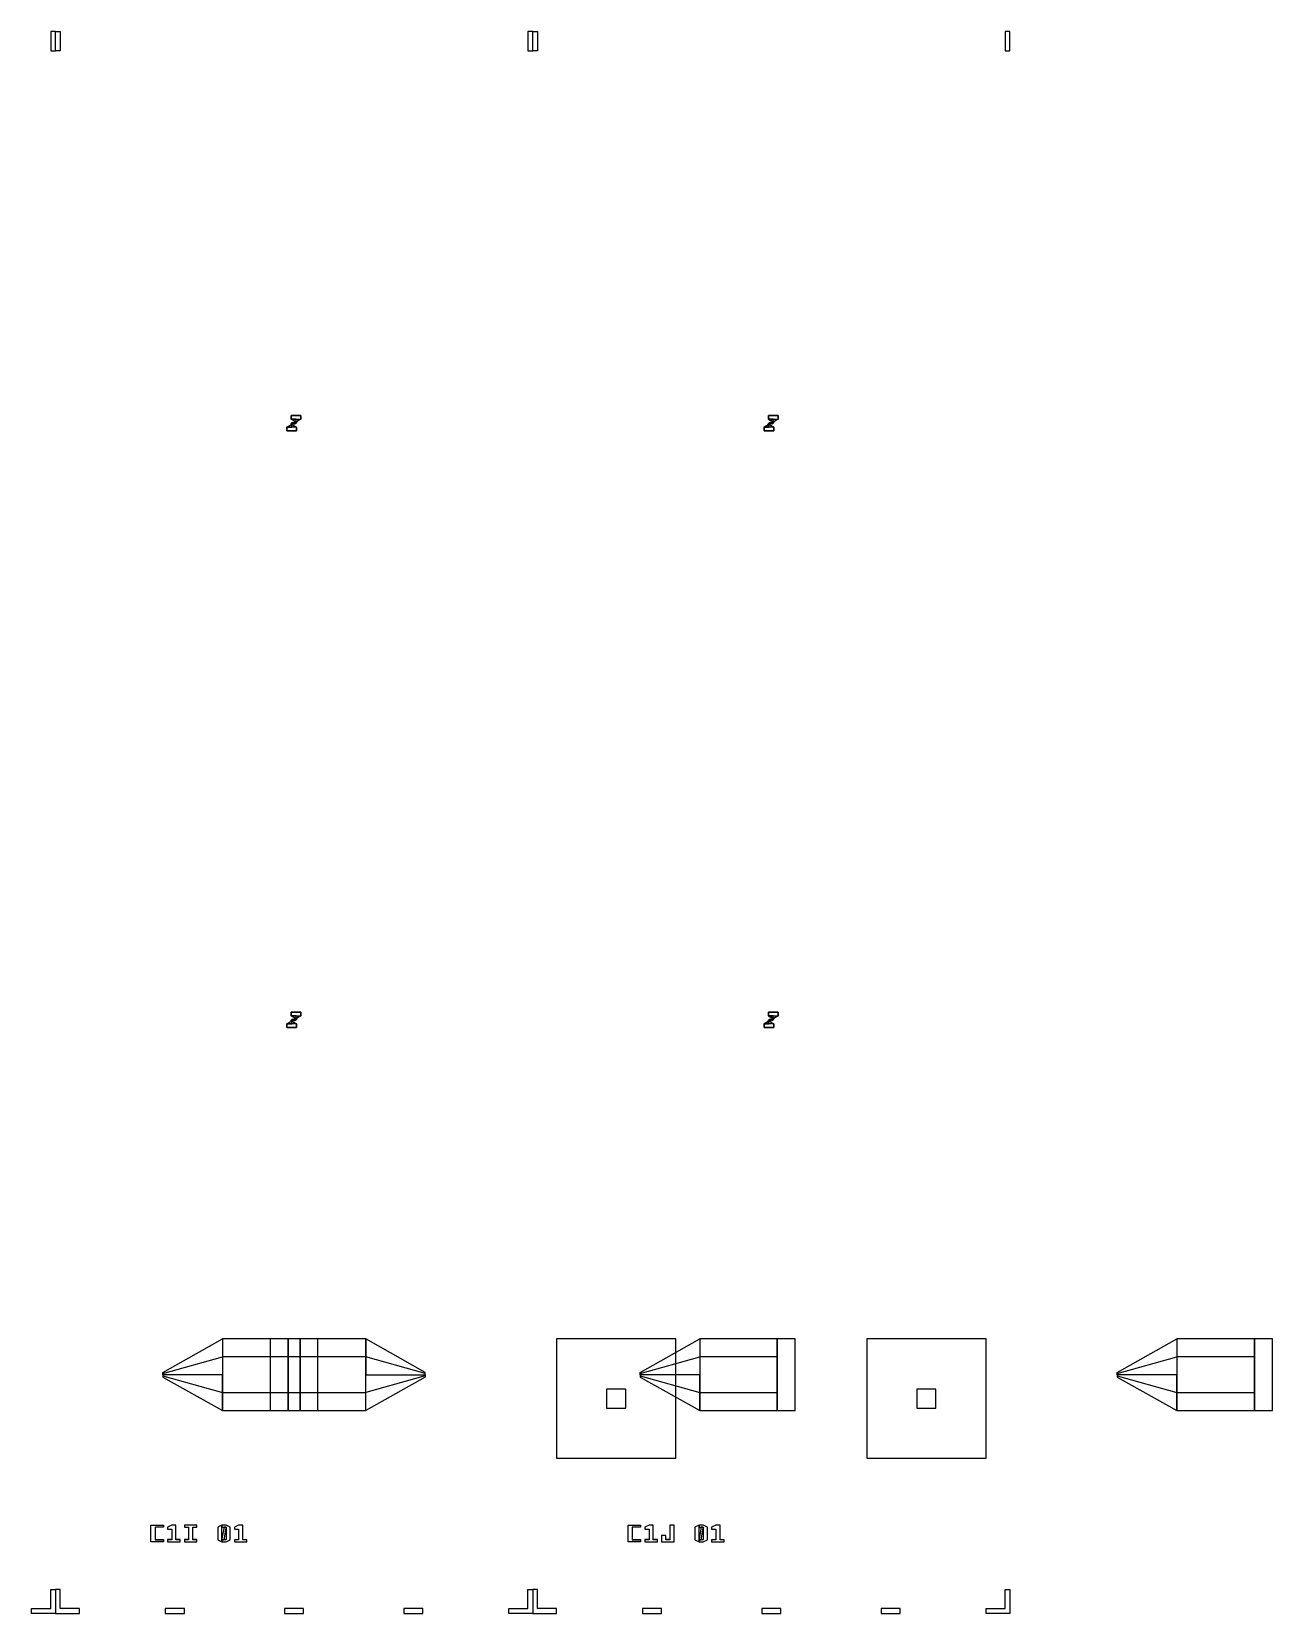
# Model space of a CAD drawing. Extents: x -19750 to 3750, y -13175 to 15275.
# Drawn here: x -2100 to 3100, y -13175 to -6548 of the extents above; entities that cross this region are included whole.
import ezdxf

# ---------------------------------------------------------------- set-up
doc = ezdxf.new("R2010")
doc.units = 0
doc.layers.add('GAP', color=1, linetype='continuous')
doc.layers.add('PIN', color=3, linetype='continuous')

# ---------------------------------------------------------------- blocks, each defined once
blk = doc.blocks.new('C1H')
at = {"layer": 'GAP'}
for points in [[(1800, 6347.5), (1800, 6427.5), (1780, 6427.5), (1780, 6347.5), (1800, 6347.5)], [(1800, -200), (1700, -200), (1700, -180), (1780, -180), (1780, -100), (1800, -100), (1800, -200)]]:
    blk.add_lwpolyline(points, dxfattribs=at)
blk = doc.blocks.new('C1HGAP')
for points in [[(2500, 800), (2250, 800), (2250, 809.8), (2500, 950), (2500, 800)], [(2500, 800), (2250, 800), (2250, 809.8), (2500, 950), (2500, 800)], [(2825, 950), (2500, 950), (2500, 650), (2825, 650), (2825, 950)], [(2825, 950), (2500, 950), (2500, 650), (2825, 650), (2825, 950)], [(2900, 950), (2825, 950), (2825, 650), (2900, 650), (2900, 950)], [(2900, 950), (2825, 950), (2825, 650), (2900, 650), (2900, 950)], [(2500, 800), (2250, 800), (2250, 790.2), (2500, 650), (2500, 800)], [(2500, 800), (2250, 800), (2250, 790.2), (2500, 650), (2500, 800)]]:
    blk.add_lwpolyline(points)
blk = doc.blocks.new('C1HPIN')
for points in [[(2500, 800), (2250, 800), (2250, 805), (2500, 875), (2500, 800)], [(2500, 800), (2250, 800), (2250, 805), (2500, 875), (2500, 800)], [(2825, 875), (2500, 875), (2500, 725), (2825, 725), (2825, 875)], [(2825, 875), (2500, 875), (2500, 725), (2825, 725), (2825, 875)], [(2500, 800), (2250, 800), (2250, 795), (2500, 725), (2500, 800)], [(2500, 800), (2250, 800), (2250, 795), (2500, 725), (2500, 800)]]:
    blk.add_lwpolyline(points)
blk = doc.blocks.new('C1I')
at = {"layer": 'GAP'}
for points in [[(-200, 6347.5), (-200, 6427.5), (-180, 6427.5), (-180, 6347.5), (-200, 6347.5)], [(1800, 6347.5), (1800, 6427.5), (1780, 6427.5), (1780, 6347.5), (1800, 6347.5)], [(-200, -200), (-100, -200), (-100, -180), (-180, -180), (-180, -100), (-200, -100), (-200, -200)], [(1800, -200), (1700, -200), (1700, -180), (1780, -180), (1780, -100), (1800, -100), (1800, -200)], [(260, -200), (340, -200), (340, -180), (260, -180), (260, -200)], [(760, -200), (840, -200), (840, -180), (760, -180), (760, -200)], [(1260, -200), (1340, -200), (1340, -180), (1260, -180), (1260, -200)]]:
    blk.add_lwpolyline(points, dxfattribs=at)
blk = doc.blocks.new('C1IGAP')
for points in [[(770, 4770), (787.5, 4780), (787.3, 4780), (769.8, 4770), (770, 4770)], [(787.3, 4782), (788.3, 4785.9), (791.1, 4788.7), (795, 4789.7), (795, 4789.5), (791.2, 4788.5), (788.5, 4785.8), (787.5, 4782), (787.3, 4782)], [(787.5, 4780), (787.5, 4782), (787.3, 4782), (787.3, 4780), (787.5, 4780)], [(828.4, 4819), (828.4, 4819.2), (788, 4819.2), (788, 4819), (828.4, 4819)], [(788.2, 4804), (788.2, 4819), (788, 4819), (788, 4804), (788.2, 4804)], [(805.7, 4794), (788.2, 4804), (788, 4804), (805.5, 4794), (805.7, 4794)], [(792.5, 4782), (792.8, 4783.2), (793.8, 4784.2), (795, 4784.5), (795, 4784.3), (793.9, 4784), (793, 4783.1), (792.7, 4782), (792.5, 4782)], [(792.5, 4780), (792.5, 4782), (792.7, 4782), (792.7, 4780), (792.5, 4780)], [(810, 4770), (792.5, 4780), (792.7, 4780), (810.2, 4770), (810, 4770)], [(795, 4789.5), (797, 4789.5), (797, 4789.7), (795, 4789.7), (795, 4789.5)], [(795, 4784.5), (797, 4784.5), (797, 4784.3), (795, 4784.3), (795, 4784.5)], [(797, 4789.5), (799, 4787.2), (799, 4787.4), (797, 4789.7), (797, 4789.5)], [(797, 4784.5), (799, 4786.8), (799, 4786.6), (797, 4784.3), (797, 4784.5)], [(799, 4787.2), (801, 4787.2), (801, 4787.4), (799, 4787.4), (799, 4787.2)], [(799, 4786.8), (801, 4786.8), (801, 4786.6), (799, 4786.6), (799, 4786.8)], [(801, 4784.3), (801.2, 4784.3), (801.2, 4789.7), (801, 4789.7), (801, 4784.3)], [(801.2, 4789.5), (803.2, 4789.5), (803.2, 4789.7), (801.2, 4789.7), (801.2, 4789.5)], [(801.2, 4784.5), (803.2, 4784.5), (803.2, 4784.3), (801.2, 4784.3), (801.2, 4784.5)], [(803.2, 4784.3), (807.1, 4785.3), (809.9, 4788.1), (810.9, 4792), (810.7, 4792), (809.7, 4788.2), (807, 4785.5), (803.2, 4784.5), (803.2, 4784.3)], [(803.2, 4789.5), (804.5, 4789.8), (805.4, 4790.8), (805.7, 4792), (805.5, 4792), (805.2, 4790.9), (804.4, 4790), (803.2, 4789.7), (803.2, 4789.5)], [(805.7, 4792), (805.7, 4794), (805.5, 4794), (805.5, 4792), (805.7, 4792)], [(810.7, 4794), (828.2, 4804), (828.4, 4804), (810.9, 4794), (810.7, 4794)], [(810.7, 4792), (810.7, 4794), (810.9, 4794), (810.9, 4792), (810.7, 4792)], [(828.2, 4804), (828.2, 4819), (828.4, 4819), (828.4, 4804), (828.2, 4804)], [(770, 4755), (770, 4770), (769.8, 4770), (769.8, 4755), (770, 4755)], [(810.2, 4754.8), (810.2, 4755), (769.8, 4755), (769.8, 4754.8), (810.2, 4754.8)], [(810, 4755), (810, 4770), (810.2, 4770), (810.2, 4755), (810, 4755)], [(770, 2270), (787.5, 2280), (787.3, 2280), (769.8, 2270), (770, 2270)], [(770, 2255), (770, 2270), (769.8, 2270), (769.8, 2255), (770, 2255)], [(810.2, 2254.8), (810.2, 2255), (769.8, 2255), (769.8, 2254.8), (810.2, 2254.8)], [(787.3, 2282), (788.3, 2285.8), (791.1, 2288.7), (795, 2289.7), (795, 2289.5), (791.2, 2288.5), (788.5, 2285.8), (787.5, 2282), (787.3, 2282)], [(787.5, 2280), (787.5, 2282), (787.3, 2282), (787.3, 2280), (787.5, 2280)], [(828.4, 2319), (828.4, 2319.2), (788, 2319.2), (788, 2319), (828.4, 2319)], [(788.2, 2304), (788.2, 2319), (788, 2319), (788, 2304), (788.2, 2304)], [(805.7, 2294), (788.2, 2304), (788, 2304), (805.5, 2294), (805.7, 2294)], [(792.5, 2282), (792.8, 2283.2), (793.8, 2284.2), (795, 2284.5), (795, 2284.3), (793.9, 2284), (793, 2283.2), (792.7, 2282), (792.5, 2282)], [(792.5, 2280), (792.5, 2282), (792.7, 2282), (792.7, 2280), (792.5, 2280)], [(810, 2270), (792.5, 2280), (792.7, 2280), (810.2, 2270), (810, 2270)], [(795, 2289.5), (797, 2289.5), (797, 2289.7), (795, 2289.7), (795, 2289.5)], [(795, 2284.5), (797, 2284.5), (797, 2284.3), (795, 2284.3), (795, 2284.5)], [(797, 2289.5), (799, 2287.2), (799, 2287.4), (797, 2289.7), (797, 2289.5)], [(797, 2284.5), (799, 2286.8), (799, 2286.6), (797, 2284.3), (797, 2284.5)], [(799, 2287.2), (801, 2287.2), (801, 2287.4), (799, 2287.4), (799, 2287.2)], [(799, 2286.8), (801, 2286.8), (801, 2286.6), (799, 2286.6), (799, 2286.8)], [(801, 2284.3), (801.2, 2284.3), (801.2, 2289.7), (801, 2289.7), (801, 2284.3)], [(801.2, 2289.5), (803.2, 2289.5), (803.2, 2289.7), (801.2, 2289.7), (801.2, 2289.5)], [(801.2, 2284.5), (803.2, 2284.5), (803.2, 2284.3), (801.2, 2284.3), (801.2, 2284.5)], [(803.2, 2284.3), (807.1, 2285.3), (809.9, 2288.2), (810.9, 2292), (810.7, 2292), (809.7, 2288.2), (807, 2285.5), (803.2, 2284.5), (803.2, 2284.3)], [(803.2, 2289.5), (804.5, 2289.8), (805.4, 2290.8), (805.7, 2292), (805.5, 2292), (805.2, 2290.8), (804.4, 2290), (803.2, 2289.7), (803.2, 2289.5)], [(805.7, 2292), (805.7, 2294), (805.5, 2294), (805.5, 2292), (805.7, 2292)], [(810, 2255), (810, 2270), (810.2, 2270), (810.2, 2255), (810, 2255)], [(810.7, 2294), (828.2, 2304), (828.4, 2304), (810.9, 2294), (810.7, 2294)], [(810.7, 2292), (810.7, 2294), (810.9, 2294), (810.9, 2292), (810.7, 2292)], [(828.2, 2304), (828.2, 2319), (828.4, 2319), (828.4, 2304), (828.2, 2304)], [(2500, 800), (2250, 800), (2250, 809.8), (2500, 950), (2500, 800)], [(2500, 800), (2250, 800), (2250, 809.8), (2500, 950), (2500, 800)], [(2825, 950), (2500, 950), (2500, 650), (2825, 650), (2825, 950)], [(2825, 950), (2500, 950), (2500, 650), (2825, 650), (2825, 950)], [(2900, 950), (2825, 950), (2825, 650), (2900, 650), (2900, 950)], [(2900, 950), (2825, 950), (2825, 650), (2900, 650), (2900, 950)], [(2500, 800), (2250, 800), (2250, 790.2), (2500, 650), (2500, 800)], [(2500, 800), (2250, 800), (2250, 790.2), (2500, 650), (2500, 800)]]:
    blk.add_lwpolyline(points)
at = {"layer": 'GAP'}
for points in [[(200, 100), (200, 170), (252.5, 170), (252.5, 161.2), (217.5, 161.2), (217.5, 108.8), (252.5, 108.8), (252.5, 100), (200, 100), (200, 100)], [(270, 100), (322.5, 100), (322.5, 108.8), (305, 108.8), (305, 170), (287.5, 170), (270, 161.2), (270, 152.5), (287.5, 152.5), (287.5, 108.8), (270, 108.8), (270, 100), (270, 100)], [(340, 100), (392.5, 100), (392.5, 108.8), (375, 108.8), (375, 161.2), (392.5, 161.2), (392.5, 170), (340, 170), (340, 161.2), (357.5, 161.2), (357.5, 108.8), (340, 108.8), (340, 100), (340, 100)]]:
    blk.add_lwpolyline(points, dxfattribs=at)
blk = doc.blocks.new('C1IPIN')
for points in [[(790, 4770), (790, 4780), (787.5, 4780), (770, 4770), (790, 4770)], [(787.5, 4782), (788.5, 4785.8), (791.2, 4788.5), (795, 4789.5), (795, 4787), (792.5, 4786.3), (790.7, 4784.5), (790, 4782), (787.5, 4782)], [(792.5, 4780), (792.5, 4782), (787.5, 4782), (787.5, 4780), (792.5, 4780)], [(828.2, 4804), (828.2, 4819), (788.2, 4819), (788.2, 4804), (828.2, 4804)], [(808.2, 4794), (808.2, 4804), (788.2, 4804), (805.7, 4794), (808.2, 4794)], [(790, 4782), (790.7, 4784.5), (792.5, 4786.3), (795, 4787), (795, 4784.5), (793.8, 4784.2), (792.8, 4783.2), (792.5, 4782), (790, 4782)], [(790, 4770), (790, 4780), (792.5, 4780), (810, 4770), (790, 4770)], [(795, 4784.5), (797, 4784.5), (797, 4789.5), (795, 4789.5), (795, 4784.5)], [(797, 4787), (799, 4787), (799, 4787.2), (797, 4789.5), (797, 4787)], [(797, 4787), (799, 4787), (799, 4786.8), (797, 4784.5), (797, 4787)], [(799, 4786.8), (801, 4786.8), (801, 4787.2), (799, 4787.2), (799, 4786.8)], [(801.2, 4784.5), (803.2, 4784.5), (803.2, 4789.5), (801.2, 4789.5), (801.2, 4784.5)], [(803.2, 4784.5), (807, 4785.5), (809.7, 4788.2), (810.7, 4792), (808.2, 4792), (807.5, 4789.5), (805.7, 4787.7), (803.2, 4787), (803.2, 4784.5)], [(803.2, 4787), (805.7, 4787.7), (807.5, 4789.5), (808.2, 4792), (805.7, 4792), (805.4, 4790.8), (804.5, 4789.8), (803.2, 4789.5), (803.2, 4787)], [(810.7, 4792), (810.7, 4794), (805.7, 4794), (805.7, 4792), (810.7, 4792)], [(808.2, 4794), (808.2, 4804), (828.2, 4804), (810.7, 4794), (808.2, 4794)], [(810, 4755), (810, 4770), (770, 4770), (770, 4755), (810, 4755)], [(790, 2270), (790, 2280), (787.5, 2280), (770, 2270), (790, 2270)], [(810, 2255), (810, 2270), (770, 2270), (770, 2255), (810, 2255)], [(787.5, 2282), (788.5, 2285.8), (791.2, 2288.5), (795, 2289.5), (795, 2287), (792.5, 2286.3), (790.7, 2284.5), (790, 2282), (787.5, 2282)], [(792.5, 2280), (792.5, 2282), (787.5, 2282), (787.5, 2280), (792.5, 2280)], [(828.2, 2304), (828.2, 2319), (788.2, 2319), (788.2, 2304), (828.2, 2304)], [(808.2, 2294), (808.2, 2304), (788.2, 2304), (805.7, 2294), (808.2, 2294)], [(790, 2282), (790.7, 2284.5), (792.5, 2286.3), (795, 2287), (795, 2284.5), (793.8, 2284.2), (792.8, 2283.2), (792.5, 2282), (790, 2282)], [(790, 2270), (790, 2280), (792.5, 2280), (810, 2270), (790, 2270)], [(795, 2284.5), (797, 2284.5), (797, 2289.5), (795, 2289.5), (795, 2284.5)], [(797, 2287), (799, 2287), (799, 2287.2), (797, 2289.5), (797, 2287)], [(797, 2287), (799, 2287), (799, 2286.8), (797, 2284.5), (797, 2287)], [(799, 2286.8), (801, 2286.8), (801, 2287.2), (799, 2287.2), (799, 2286.8)], [(801.2, 2284.5), (803.2, 2284.5), (803.2, 2289.5), (801.2, 2289.5), (801.2, 2284.5)], [(803.2, 2284.5), (807, 2285.5), (809.7, 2288.2), (810.7, 2292), (808.2, 2292), (807.5, 2289.5), (805.7, 2287.7), (803.2, 2287), (803.2, 2284.5)], [(803.2, 2287), (805.7, 2287.7), (807.5, 2289.5), (808.2, 2292), (805.7, 2292), (805.4, 2290.8), (804.5, 2289.8), (803.2, 2289.5), (803.2, 2287)], [(810.7, 2292), (810.7, 2294), (805.7, 2294), (805.7, 2292), (810.7, 2292)], [(808.2, 2294), (808.2, 2304), (828.2, 2304), (810.7, 2294), (808.2, 2294)], [(2500, 800), (2250, 800), (2250, 805), (2500, 875), (2500, 800)], [(2500, 800), (2250, 800), (2250, 805), (2500, 875), (2500, 800)], [(2825, 875), (2500, 875), (2500, 725), (2825, 725), (2825, 875)], [(2825, 875), (2500, 875), (2500, 725), (2825, 725), (2825, 875)], [(2500, 800), (2250, 800), (2250, 795), (2500, 725), (2500, 800)], [(2500, 800), (2250, 800), (2250, 795), (2500, 725), (2500, 800)]]:
    blk.add_lwpolyline(points)
blk = doc.blocks.new('C1J')
at = {"layer": 'GAP'}
for points in [[(-200, 6347.5), (-200, 6427.5), (-180, 6427.5), (-180, 6347.5), (-200, 6347.5)], [(1800, 6347.5), (1800, 6427.5), (1780, 6427.5), (1780, 6347.5), (1800, 6347.5)], [(-200, -200), (-100, -200), (-100, -180), (-180, -180), (-180, -100), (-200, -100), (-200, -200)], [(1800, -200), (1700, -200), (1700, -180), (1780, -180), (1780, -100), (1800, -100), (1800, -200)], [(260, -200), (340, -200), (340, -180), (260, -180), (260, -200)], [(760, -200), (840, -200), (840, -180), (760, -180), (760, -200)], [(1260, -200), (1340, -200), (1340, -180), (1260, -180), (1260, -200)]]:
    blk.add_lwpolyline(points, dxfattribs=at)
blk = doc.blocks.new('C1JGAP')
for points in [[(770, 4770), (787.5, 4780), (787.3, 4780), (769.8, 4770), (770, 4770)], [(787.3, 4782), (788.3, 4785.9), (791.1, 4788.7), (795, 4789.7), (795, 4789.5), (791.2, 4788.5), (788.5, 4785.8), (787.5, 4782), (787.3, 4782)], [(787.5, 4780), (787.5, 4782), (787.3, 4782), (787.3, 4780), (787.5, 4780)], [(828.4, 4819), (828.4, 4819.2), (788, 4819.2), (788, 4819), (828.4, 4819)], [(788.2, 4804), (788.2, 4819), (788, 4819), (788, 4804), (788.2, 4804)], [(805.7, 4794), (788.2, 4804), (788, 4804), (805.5, 4794), (805.7, 4794)], [(792.5, 4782), (792.8, 4783.2), (793.8, 4784.2), (795, 4784.5), (795, 4784.3), (793.9, 4784), (793, 4783.1), (792.7, 4782), (792.5, 4782)], [(792.5, 4780), (792.5, 4782), (792.7, 4782), (792.7, 4780), (792.5, 4780)], [(810, 4770), (792.5, 4780), (792.7, 4780), (810.2, 4770), (810, 4770)], [(795, 4789.5), (797, 4789.5), (797, 4789.7), (795, 4789.7), (795, 4789.5)], [(795, 4784.5), (797, 4784.5), (797, 4784.3), (795, 4784.3), (795, 4784.5)], [(797, 4789.5), (799, 4787.2), (799, 4787.4), (797, 4789.7), (797, 4789.5)], [(797, 4784.5), (799, 4786.8), (799, 4786.6), (797, 4784.3), (797, 4784.5)], [(799, 4787.2), (801, 4787.2), (801, 4787.4), (799, 4787.4), (799, 4787.2)], [(799, 4786.8), (801, 4786.8), (801, 4786.6), (799, 4786.6), (799, 4786.8)], [(801, 4784.3), (801.2, 4784.3), (801.2, 4789.7), (801, 4789.7), (801, 4784.3)], [(801.2, 4789.5), (803.2, 4789.5), (803.2, 4789.7), (801.2, 4789.7), (801.2, 4789.5)], [(801.2, 4784.5), (803.2, 4784.5), (803.2, 4784.3), (801.2, 4784.3), (801.2, 4784.5)], [(803.2, 4784.3), (807.1, 4785.3), (809.9, 4788.1), (810.9, 4792), (810.7, 4792), (809.7, 4788.2), (807, 4785.5), (803.2, 4784.5), (803.2, 4784.3)], [(803.2, 4789.5), (804.5, 4789.8), (805.4, 4790.8), (805.7, 4792), (805.5, 4792), (805.2, 4790.9), (804.4, 4790), (803.2, 4789.7), (803.2, 4789.5)], [(805.7, 4792), (805.7, 4794), (805.5, 4794), (805.5, 4792), (805.7, 4792)], [(810.7, 4794), (828.2, 4804), (828.4, 4804), (810.9, 4794), (810.7, 4794)], [(810.7, 4792), (810.7, 4794), (810.9, 4794), (810.9, 4792), (810.7, 4792)], [(828.2, 4804), (828.2, 4819), (828.4, 4819), (828.4, 4804), (828.2, 4804)], [(770, 4755), (770, 4770), (769.8, 4770), (769.8, 4755), (770, 4755)], [(810.2, 4754.8), (810.2, 4755), (769.8, 4755), (769.8, 4754.8), (810.2, 4754.8)], [(810, 4755), (810, 4770), (810.2, 4770), (810.2, 4755), (810, 4755)], [(770, 2270), (787.5, 2280), (787.3, 2280), (769.8, 2270), (770, 2270)], [(770, 2255), (770, 2270), (769.8, 2270), (769.8, 2255), (770, 2255)], [(810.2, 2254.8), (810.2, 2255), (769.8, 2255), (769.8, 2254.8), (810.2, 2254.8)], [(787.3, 2282), (788.3, 2285.8), (791.1, 2288.7), (795, 2289.7), (795, 2289.5), (791.2, 2288.5), (788.5, 2285.8), (787.5, 2282), (787.3, 2282)], [(787.5, 2280), (787.5, 2282), (787.3, 2282), (787.3, 2280), (787.5, 2280)], [(828.4, 2319), (828.4, 2319.2), (788, 2319.2), (788, 2319), (828.4, 2319)], [(788.2, 2304), (788.2, 2319), (788, 2319), (788, 2304), (788.2, 2304)], [(805.7, 2294), (788.2, 2304), (788, 2304), (805.5, 2294), (805.7, 2294)], [(792.5, 2282), (792.8, 2283.2), (793.8, 2284.2), (795, 2284.5), (795, 2284.3), (793.9, 2284), (793, 2283.2), (792.7, 2282), (792.5, 2282)], [(792.5, 2280), (792.5, 2282), (792.7, 2282), (792.7, 2280), (792.5, 2280)], [(810, 2270), (792.5, 2280), (792.7, 2280), (810.2, 2270), (810, 2270)], [(795, 2289.5), (797, 2289.5), (797, 2289.7), (795, 2289.7), (795, 2289.5)], [(795, 2284.5), (797, 2284.5), (797, 2284.3), (795, 2284.3), (795, 2284.5)], [(797, 2289.5), (799, 2287.2), (799, 2287.4), (797, 2289.7), (797, 2289.5)], [(797, 2284.5), (799, 2286.8), (799, 2286.6), (797, 2284.3), (797, 2284.5)], [(799, 2287.2), (801, 2287.2), (801, 2287.4), (799, 2287.4), (799, 2287.2)], [(799, 2286.8), (801, 2286.8), (801, 2286.6), (799, 2286.6), (799, 2286.8)], [(801, 2284.3), (801.2, 2284.3), (801.2, 2289.7), (801, 2289.7), (801, 2284.3)], [(801.2, 2289.5), (803.2, 2289.5), (803.2, 2289.7), (801.2, 2289.7), (801.2, 2289.5)], [(801.2, 2284.5), (803.2, 2284.5), (803.2, 2284.3), (801.2, 2284.3), (801.2, 2284.5)], [(803.2, 2284.3), (807.1, 2285.3), (809.9, 2288.2), (810.9, 2292), (810.7, 2292), (809.7, 2288.2), (807, 2285.5), (803.2, 2284.5), (803.2, 2284.3)], [(803.2, 2289.5), (804.5, 2289.8), (805.4, 2290.8), (805.7, 2292), (805.5, 2292), (805.2, 2290.8), (804.4, 2290), (803.2, 2289.7), (803.2, 2289.5)], [(805.7, 2292), (805.7, 2294), (805.5, 2294), (805.5, 2292), (805.7, 2292)], [(810, 2255), (810, 2270), (810.2, 2270), (810.2, 2255), (810, 2255)], [(810.7, 2294), (828.2, 2304), (828.4, 2304), (810.9, 2294), (810.7, 2294)], [(810.7, 2292), (810.7, 2294), (810.9, 2294), (810.9, 2292), (810.7, 2292)], [(828.2, 2304), (828.2, 2319), (828.4, 2319), (828.4, 2304), (828.2, 2304)], [(-1300, 650), (-1225, 650), (-1225, 950), (-1300, 950), (-1300, 650)], [(-1300, 650), (-1225, 650), (-1225, 950), (-1300, 950), (-1300, 650)], [(-1225, 650), (-900, 650), (-900, 950), (-1225, 950), (-1225, 650)], [(-1225, 650), (-900, 650), (-900, 950), (-1225, 950), (-1225, 650)], [(-900, 800), (-650, 800), (-650, 809.8), (-900, 950), (-900, 800)], [(-900, 800), (-650, 800), (-650, 809.8), (-900, 950), (-900, 800)], [(-100, 950), (-100, 450), (400, 450), (400, 950), (-100, 950)], [(1200, 950), (1200, 450), (1700, 450), (1700, 950), (1200, 950)], [(2500, 800), (2250, 800), (2250, 809.8), (2500, 950), (2500, 800)], [(2500, 800), (2250, 800), (2250, 809.8), (2500, 950), (2500, 800)], [(2825, 950), (2500, 950), (2500, 650), (2825, 650), (2825, 950)], [(2825, 950), (2500, 950), (2500, 650), (2825, 650), (2825, 950)], [(2900, 950), (2825, 950), (2825, 650), (2900, 650), (2900, 950)], [(2900, 950), (2825, 950), (2825, 650), (2900, 650), (2900, 950)], [(-900, 800), (-650, 800), (-650, 790.2), (-900, 650), (-900, 800)], [(-900, 800), (-650, 800), (-650, 790.2), (-900, 650), (-900, 800)], [(2500, 800), (2250, 800), (2250, 790.2), (2500, 650), (2500, 800)], [(2500, 800), (2250, 800), (2250, 790.2), (2500, 650), (2500, 800)], [(110, 740), (110, 660), (190, 660), (190, 740), (110, 740)], [(1410, 740), (1410, 660), (1490, 660), (1490, 740), (1410, 740)]]:
    blk.add_lwpolyline(points)
at = {"layer": 'GAP'}
for points in [[(200, 100), (200, 170), (252.5, 170), (252.5, 161.2), (217.5, 161.2), (217.5, 108.8), (252.5, 108.8), (252.5, 100), (200, 100), (200, 100)], [(270, 100), (322.5, 100), (322.5, 108.8), (305, 108.8), (305, 170), (287.5, 170), (270, 161.2), (270, 152.5), (287.5, 152.5), (287.5, 108.8), (270, 108.8), (270, 100), (270, 100)], [(340, 100), (392.5, 100), (392.5, 170), (375, 170), (375, 108.8), (357.5, 108.8), (357.5, 126.2), (340, 126.2), (340, 100), (340, 100)]]:
    blk.add_lwpolyline(points, dxfattribs=at)
blk = doc.blocks.new('C1JPIN')
for points in [[(790, 4770), (790, 4780), (787.5, 4780), (770, 4770), (790, 4770)], [(787.5, 4782), (788.5, 4785.8), (791.2, 4788.5), (795, 4789.5), (795, 4787), (792.5, 4786.3), (790.7, 4784.5), (790, 4782), (787.5, 4782)], [(792.5, 4780), (792.5, 4782), (787.5, 4782), (787.5, 4780), (792.5, 4780)], [(828.2, 4804), (828.2, 4819), (788.2, 4819), (788.2, 4804), (828.2, 4804)], [(808.2, 4794), (808.2, 4804), (788.2, 4804), (805.7, 4794), (808.2, 4794)], [(790, 4782), (790.7, 4784.5), (792.5, 4786.3), (795, 4787), (795, 4784.5), (793.8, 4784.2), (792.8, 4783.2), (792.5, 4782), (790, 4782)], [(790, 4770), (790, 4780), (792.5, 4780), (810, 4770), (790, 4770)], [(795, 4784.5), (797, 4784.5), (797, 4789.5), (795, 4789.5), (795, 4784.5)], [(797, 4787), (799, 4787), (799, 4787.2), (797, 4789.5), (797, 4787)], [(797, 4787), (799, 4787), (799, 4786.8), (797, 4784.5), (797, 4787)], [(799, 4786.8), (801, 4786.8), (801, 4787.2), (799, 4787.2), (799, 4786.8)], [(801.2, 4784.5), (803.2, 4784.5), (803.2, 4789.5), (801.2, 4789.5), (801.2, 4784.5)], [(803.2, 4784.5), (807, 4785.5), (809.7, 4788.2), (810.7, 4792), (808.2, 4792), (807.5, 4789.5), (805.7, 4787.7), (803.2, 4787), (803.2, 4784.5)], [(803.2, 4787), (805.7, 4787.7), (807.5, 4789.5), (808.2, 4792), (805.7, 4792), (805.4, 4790.8), (804.5, 4789.8), (803.2, 4789.5), (803.2, 4787)], [(810.7, 4792), (810.7, 4794), (805.7, 4794), (805.7, 4792), (810.7, 4792)], [(808.2, 4794), (808.2, 4804), (828.2, 4804), (810.7, 4794), (808.2, 4794)], [(810, 4755), (810, 4770), (770, 4770), (770, 4755), (810, 4755)], [(790, 2270), (790, 2280), (787.5, 2280), (770, 2270), (790, 2270)], [(810, 2255), (810, 2270), (770, 2270), (770, 2255), (810, 2255)], [(787.5, 2282), (788.5, 2285.8), (791.2, 2288.5), (795, 2289.5), (795, 2287), (792.5, 2286.3), (790.7, 2284.5), (790, 2282), (787.5, 2282)], [(792.5, 2280), (792.5, 2282), (787.5, 2282), (787.5, 2280), (792.5, 2280)], [(828.2, 2304), (828.2, 2319), (788.2, 2319), (788.2, 2304), (828.2, 2304)], [(808.2, 2294), (808.2, 2304), (788.2, 2304), (805.7, 2294), (808.2, 2294)], [(790, 2282), (790.7, 2284.5), (792.5, 2286.3), (795, 2287), (795, 2284.5), (793.8, 2284.2), (792.8, 2283.2), (792.5, 2282), (790, 2282)], [(790, 2270), (790, 2280), (792.5, 2280), (810, 2270), (790, 2270)], [(795, 2284.5), (797, 2284.5), (797, 2289.5), (795, 2289.5), (795, 2284.5)], [(797, 2287), (799, 2287), (799, 2287.2), (797, 2289.5), (797, 2287)], [(797, 2287), (799, 2287), (799, 2286.8), (797, 2284.5), (797, 2287)], [(799, 2286.8), (801, 2286.8), (801, 2287.2), (799, 2287.2), (799, 2286.8)], [(801.2, 2284.5), (803.2, 2284.5), (803.2, 2289.5), (801.2, 2289.5), (801.2, 2284.5)], [(803.2, 2284.5), (807, 2285.5), (809.7, 2288.2), (810.7, 2292), (808.2, 2292), (807.5, 2289.5), (805.7, 2287.7), (803.2, 2287), (803.2, 2284.5)], [(803.2, 2287), (805.7, 2287.7), (807.5, 2289.5), (808.2, 2292), (805.7, 2292), (805.4, 2290.8), (804.5, 2289.8), (803.2, 2289.5), (803.2, 2287)], [(810.7, 2292), (810.7, 2294), (805.7, 2294), (805.7, 2292), (810.7, 2292)], [(808.2, 2294), (808.2, 2304), (828.2, 2304), (810.7, 2294), (808.2, 2294)], [(-1225, 725), (-900, 725), (-900, 875), (-1225, 875), (-1225, 725)], [(-1225, 725), (-900, 725), (-900, 875), (-1225, 875), (-1225, 725)], [(-900, 800), (-650, 800), (-650, 805), (-900, 875), (-900, 800)], [(-900, 800), (-650, 800), (-650, 805), (-900, 875), (-900, 800)], [(2500, 800), (2250, 800), (2250, 805), (2500, 875), (2500, 800)], [(2500, 800), (2250, 800), (2250, 805), (2500, 875), (2500, 800)], [(2825, 875), (2500, 875), (2500, 725), (2825, 725), (2825, 875)], [(2825, 875), (2500, 875), (2500, 725), (2825, 725), (2825, 875)], [(-900, 800), (-650, 800), (-650, 795), (-900, 725), (-900, 800)], [(-900, 800), (-650, 800), (-650, 795), (-900, 725), (-900, 800)], [(2500, 800), (2250, 800), (2250, 795), (2500, 725), (2500, 800)], [(2500, 800), (2250, 800), (2250, 795), (2500, 725), (2500, 800)]]:
    blk.add_lwpolyline(points)

msp = doc.modelspace()

# ---------------------------------------------------------------- linework, layer by layer
at = {"layer": 'GAP'}
for points in [[(-1600, -12875), (-1600, -12805), (-1547.5, -12805), (-1547.5, -12813.75), (-1582.5, -12813.75), (-1582.5, -12866.25), (-1547.5, -12866.25), (-1547.5, -12875), (-1600, -12875), (-1600, -12875)], [(-1530, -12875), (-1477.5, -12875), (-1477.5, -12866.25), (-1495, -12866.25), (-1495, -12805), (-1512.5, -12805), (-1530, -12813.75), (-1530, -12822.5), (-1512.5, -12822.5), (-1512.5, -12866.25), (-1530, -12866.25), (-1530, -12875), (-1530, -12875)], [(-1460, -12875), (-1407.5, -12875), (-1407.5, -12866.25), (-1425, -12866.25), (-1425, -12813.75), (-1407.5, -12813.75), (-1407.5, -12805), (-1460, -12805), (-1460, -12813.75), (-1442.5, -12813.75), (-1442.5, -12866.25), (-1460, -12866.25), (-1460, -12875), (-1460, -12875)], [(-1320, -12866.25), (-1302.5, -12875), (-1302.5, -12805), (-1320, -12813.75), (-1320, -12866.25)], [(-1302.5, -12875), (-1285, -12875), (-1267.5, -12866.25), (-1267.5, -12813.75), (-1285, -12805), (-1302.5, -12805), (-1302.5, -12813.75), (-1285, -12813.75), (-1285, -12866.25), (-1302.5, -12866.25), (-1302.5, -12875)], [(-1302.5, -12866.25), (-1293.75, -12866.25), (-1285, -12818.12), (-1285, -12813.75), (-1293.75, -12813.75), (-1302.5, -12861.88), (-1302.5, -12866.25)], [(-1250, -12875), (-1197.5, -12875), (-1197.5, -12866.25), (-1215, -12866.25), (-1215, -12805), (-1232.5, -12805), (-1250, -12813.75), (-1250, -12822.5), (-1232.5, -12822.5), (-1232.5, -12866.25), (-1250, -12866.25), (-1250, -12875), (-1250, -12875)], [(400, -12875), (400, -12805), (452.5, -12805), (452.5, -12813.75), (417.5, -12813.75), (417.5, -12866.25), (452.5, -12866.25), (452.5, -12875), (400, -12875), (400, -12875)], [(470, -12875), (522.5, -12875), (522.5, -12866.25), (505, -12866.25), (505, -12805), (487.5, -12805), (470, -12813.75), (470, -12822.5), (487.5, -12822.5), (487.5, -12866.25), (470, -12866.25), (470, -12875), (470, -12875)], [(540, -12875), (592.5, -12875), (592.5, -12805), (575, -12805), (575, -12866.25), (557.5, -12866.25), (557.5, -12848.75), (540, -12848.75), (540, -12875), (540, -12875)], [(680, -12866.25), (697.5, -12875), (697.5, -12805), (680, -12813.75), (680, -12866.25)], [(697.5, -12875), (715, -12875), (732.5, -12866.25), (732.5, -12813.75), (715, -12805), (697.5, -12805), (697.5, -12813.75), (715, -12813.75), (715, -12866.25), (697.5, -12866.25), (697.5, -12875)], [(697.5, -12866.25), (706.25, -12866.25), (715, -12818.12), (715, -12813.75), (706.25, -12813.75), (697.5, -12861.88), (697.5, -12866.25)], [(750, -12875), (802.5, -12875), (802.5, -12866.25), (785, -12866.25), (785, -12805), (767.5, -12805), (750, -12813.75), (750, -12822.5), (767.5, -12822.5), (767.5, -12866.25), (750, -12866.25), (750, -12875), (750, -12875)]]:
    msp.add_lwpolyline(points, dxfattribs=at)

# ---------------------------------------------------------------- block references
for name, p in [('C1H', (-3800, -12975)), ('C1I', (-1800, -12975)), ('C1J', (200, -12975))]:
    msp.add_blockref(name, p)
for name, p in [('C1JGAP', (200, -12975)), ('C1HGAP', (-3800, -12975)), ('C1IGAP', (-1800, -12975))]:
    msp.add_blockref(name, p, dxfattribs=at)
at = {"layer": 'PIN'}
for name, p in [('C1HPIN', (-3800, -12975)), ('C1IPIN', (-1800, -12975)), ('C1JPIN', (200, -12975))]:
    msp.add_blockref(name, p, dxfattribs=at)

doc.saveas('drawing.dxf')
